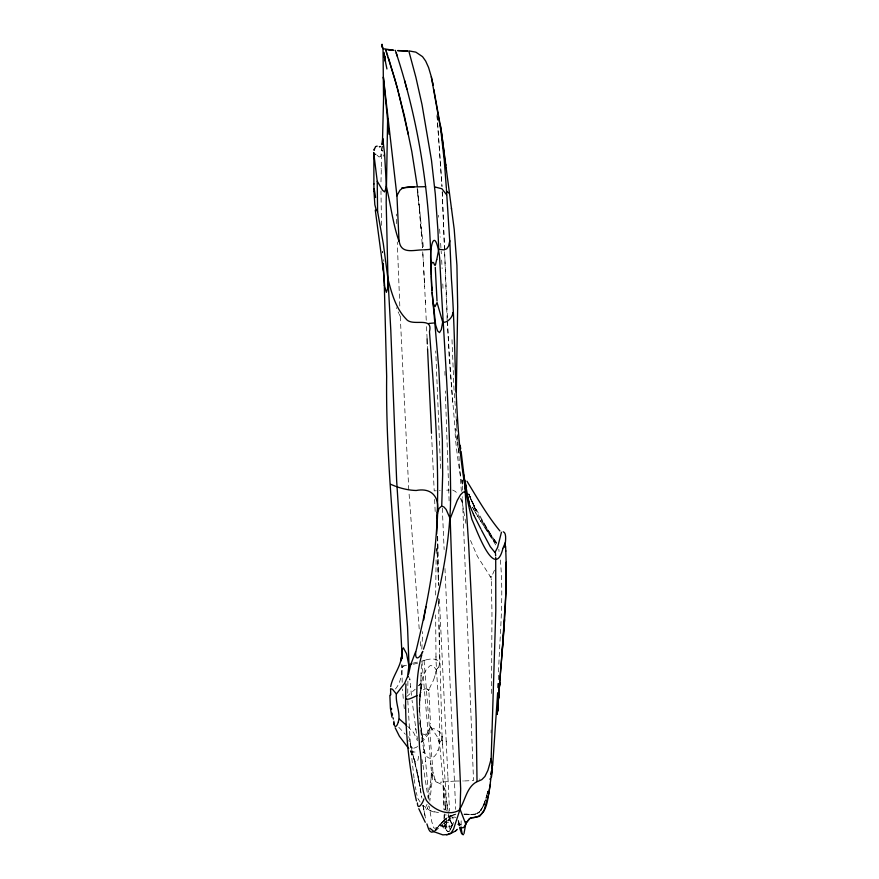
<?xml version="1.0" encoding="UTF-8"?>
<svg xmlns="http://www.w3.org/2000/svg" width="879" height="879" viewBox="0 0 879 879"><rect width="100%" height="100%" fill="white"/><g stroke="black" fill="none" stroke-linecap="round" stroke-linejoin="round"><path stroke-width="0.66" stroke-dasharray="4.39 3.3" d="M402.175 682.302L402.033 664.92M461.09 825.172L461.189 817.558M429.051 799.758L424.183 745.436L421.92 734.426M430.545 726.647L437.335 736.877L439.709 744.832M464.562 780.948L473.539 780.53L462.398 496.767M380.97 181.887L381.761 152.935M435.654 595.061L436.116 558.198M491.548 693.52L491.965 612.432L491.317 580.744M423.722 749.413C427.919 767.015 439.621 754.94 439.533 742.788C440.423 715.154 437.204 687.62 436.017 660.085M445.818 809.79L446.268 797.374L441.961 735.569L439.852 731.998L433.995 728.658L431.842 729.01L429.337 732.493M491.13 729.988L491.075 732.954M436.215 553.352L436.314 548.452M450.015 829.402L448.686 823.14M381.112 169.076L381.134 168.427M421.382 664.491L421.129 673.699M425.963 659.876C437.742 656.778 443.576 662.107 435.841 671.369C435.314 674.775 434.435 678.149 432.951 681.269C432.127 682.741 428.974 689.411 429.556 688.224M421.14 673.292L421.063 675.698M421.81 649.087L422.678 631.594M421.052 676.116L421.074 675.501M421.052 675.907L420.887 680.456M445.708 824.139L445.84 828.765L447.015 831.413M382.068 146.31L381.761 152.935M420.898 680.192L421.14 687.598L419.492 700.53M445.642 825.315L445.686 824.436M432.897 772.575L432.864 771.312M432.809 774.41L432.776 775.256M498.316 679.643C499.217 639.571 504.249 599.225 500.239 559.187M419.481 700.805L419.316 712.254M432.765 775.377L429.842 801.088M431.182 777.706L431.336 770.74M431.864 773.773L431.49 772.916L435.764 781.706L437.676 782.453L441.719 782.101M432.743 775.882L431.886 773.817M407.911 681.181L407.713 696.311M431.457 773.41L431.424 774.157M431.336 775.421L431.292 776.179M418.624 756.226C415.723 777.289 409.911 739.415 408.713 736.646M431.182 777.706L428.458 798.615M382.266 146.244L380.651 156.242M430.798 782.123L430.688 783.222M395.462 688.982C401.132 682.302 401.989 673.105 401.846 664.722M430.512 784.892L430.578 784.332M419.843 696.267C419.437 691.784 426.524 685.235 428.787 691.07M455.915 814.053L450.323 815.954L450.037 819.052L449.685 814.404M437.105 668.82L436.083 669.765L433.589 665.941L430.172 665.623L426.557 669.029L423.359 675.16L420.283 687.202L419.47 711.66M450.29 816.272C453.278 814.91 453.993 822.261 453.026 823.986M430.325 786.584L430.391 786.024M430.183 787.716L430.26 787.155M448.29 820.931L450.004 816.053M438.973 624.958L442.082 737.635L441.961 735.569L442.104 736.822L441.478 740.019L439.456 743.326M419.722 723.043L422.623 738.668C419.646 721.011 418.492 702.684 421.7 684.983L419.371 698.695L419.107 714.88M487.504 792.495L487.812 791.122L487.186 793.803M486.241 797.451L487.724 791.539M420.986 688.213L422.634 681.467M434.984 675.599L434.567 677.072M483.681 805.043L486.889 795.066M485.922 798.561L486.559 796.286M420.228 694.806L420.426 694.157M427.062 804.285L424.096 810.471M483.999 804.252L485.604 799.626C484.439 808.032 478.033 816.8 468.738 814.306M438.017 749.996L437.83 750.545M485.285 800.637L485.626 799.626M451.993 825.634L450.345 829.842L452.443 824.854M428.523 805.845L426.469 809.9L424.315 810.987M445.774 809.537L445.444 805.285M445.499 822.887C445.554 817.855 439.621 823.249 442.566 826.48C445.609 826.721 449.565 827.754 452.158 825.282M494.427 570.196L491.932 576.009L492.262 575.327M484.648 802.527L480.802 810.427L482.099 808.449L483.362 805.79L478.956 812.559L474.44 814.415L479.538 811.932L477.055 813.712L472.089 814.372M429.04 689.444L429.161 689.147M452.454 824.634L451.685 826.403L452.454 824.634L451.696 825.667M430.095 728.021L430.457 727.186L429.963 728.317M449.993 830.391L451.839 825.766M441.269 740.503L439.533 742.788M429.315 729.603L429.787 728.68L425.865 734.064L424.238 734.547L422.667 733.844M491.757 576.338L491.57 576.69M380.574 156.396L379.113 157.011L376.937 155.133M428.897 733.185L424.469 739.371L420.81 742.634L421.821 741.942M419.316 685.06L418.635 685.818L420.799 683.379M428.062 732.119L420.722 742.502M420.711 683.324L419.646 684.675M438.192 667.535L437.182 668.743M442.28 822.096L442.873 821.535M442.95 821.393L447.037 817.657L450.608 815.855M441.478 822.953L435.171 830.117M436.215 828.853L439.335 825.326M434.819 830.523L436.347 828.831M439.445 825.216L440.346 824.205M440.983 823.502L442.17 822.217M441.533 822.898L443.258 821.085M442.533 821.821L442.005 822.403L443.214 821.118M443.302 821.041L443.917 820.393M443.84 820.47L447.774 817.151L450.817 815.888M406.669 696.618L415.229 689.235M402.868 666.315L406.494 665.216M449.378 830.996L448.697 831.501L449.532 830.963M434.764 830.985C442.269 820.953 442.576 828.996 448.268 831.71C449.147 831.347 447.927 831.842 447.664 831.732M417.503 746.183C417.305 747.798 411.548 748.523 413.602 748.282M402.901 666.282L404.153 665.634M435.468 830.985L443.862 823.008L444.126 814.119M447.763 822.217L446.092 823.392L446.686 822.986M446.334 823.227L447.455 831.666M446.455 823.14L445.851 814.13M479.703 779.003L479.385 779.168M449.598 816.206L450.345 815.888M460.453 824.579L459.563 824.59M425.403 660.063L421.854 661.118M450.96 815.668L456.069 814.481M417.679 663.14L413.251 664.304M413.13 663.14L417.437 662.107M424.249 751.974L423.502 752.116L424.359 752.292M455.904 817.371C451.674 815.163 444.17 825.612 443.214 821.59M423.074 752.16L423.623 752.094L422.909 752.182M449.4 489.977L446.697 490.185M463.892 814.174L466.068 814.196M439.467 490.614L440.159 490.581M436.259 490.768L434.204 490.867L431.622 435.984M455.091 781.057L442.917 781.936L444.027 809.702M455.41 781.057L459.31 781.002M463.387 780.97L462.783 780.97M464.145 814.163L468.452 814.295M413.635 751.952L412.152 751.93L417.206 752.116M470.672 814.35L471.77 814.372M470.067 814.339L467.606 814.262M466.211 814.196L467.463 814.262M467.32 814.251L466.353 814.207M446.631 826.919L445.752 826.809M438.522 812.679L430.205 810.702L423.063 805.56L425.546 818.492M452.641 490.064L455.487 491.493L458.146 494.624M434.303 812.108L430.073 810.636L429.776 807.658M445.477 826.743L443.928 826.095M444.708 826.535L446.971 831.336M443.708 825.974L440.192 825.238L435.028 828.37L433.699 827.82L431.765 821.645L429.249 806.428M457.366 824.073L459.256 825.348M412.339 748.084L411.174 747.018L409.9 743.326M427.018 689.004L428.721 690.454M412.251 748.04L411.229 747.106M451.839 823.986L453.026 824.711L451.29 823.008L447.521 814.108M496.602 543.453L491.251 537.64L483.098 525.104M496.086 543.068L495.393 542.486M407.68 726.318L413.591 732.493L417.459 740.799M495.229 542.321L494.701 541.816M490.79 577.184C491.746 578.008 491.075 576.932 490.658 577.053M494.778 541.893L493.998 541.068M398.791 727.296L405.362 734.273M496.613 542.607L490.911 535.267L494.954 540.838L481.472 519.687L490.878 535.091L471.507 501.03L476.319 510.6L469.001 494.437M493.8 540.838L480.527 520.917M489.988 576.305L490.636 577.02L477.418 556.374L470.342 540.036M452.235 824.612L448.993 816.866L450.433 821.502L448.806 815.723L450.048 820.865L448.565 814.295M448.356 813.196L444.741 788.716L441.818 784.475L435.775 781.695L433.237 773.377M431.765 728.779L431.084 727.801M420.107 802L418.338 799.242M430.963 727.614L430.567 727.01M482.461 524.06L478.605 517.731M479.89 519.852L473.638 509.282M477.956 516.665L472.506 507.238L473.056 508.249M421.81 733.317L421.777 732.723L421.876 733.998M418.217 799.022L417.888 798.429M495.668 544.903L476.748 512.171L468.65 493.8M460.376 498.316L462.387 502.744L463.332 509.337M421.766 732.701L419.722 719.242M400.22 316.165L399.176 314.155M410.273 750.611L414.69 760.764L413.229 756.676M451.487 823.326L450.301 820.964M461.134 499.777L461.497 500.558M459.431 825.139L458.179 821.722M398.824 313.429L398.132 311.891M448.334 822.304L448.444 822.557M438.017 738.338L438.324 739.085M408.79 740.492L409.262 741.656M470.177 497.921L476.066 511.226L469.001 494.317M462.035 501.832L462.266 502.436M469.056 494.558L476.242 510.622L469.386 495.251M396.418 307.672L396.759 308.562M469.265 495.492L469.562 496.316M469.342 495.185L471.21 500.228L468.957 494.009M457.058 431.226C451.224 415.657 460.31 480.945 462.332 483.659M446.356 810.954L446.06 810.097M438.797 740.404L439.126 741.426M458.025 820.162L459.684 825.139L459.069 823.425M414.514 760.478L414.053 758.995L418.173 776.673M411.174 747.018L420.041 786.54L416.855 769.784L421.876 798.11M460.937 824.612L460.871 824.03M415.163 762.763L415.58 764.433M407.812 700.64L410.383 743.865M423.722 749.413L421.184 734.415L419.712 717.879M425.436 818.008L423.678 808.944M465.881 523.357L463.332 509.337M416.415 792.495L417.009 795.484M459.201 826.161L458.388 821.513M421.887 759.401L422.755 763.752M383.574 259.679L383.914 261.426M459.277 453.234L458.267 448.125M458.201 447.774L455.256 431.139L449.147 358.16L444.609 251.735M423.052 765.301L428.172 798.484M418.36 777.673L418.723 779.629M417.481 739.239L416.932 736.097M418.898 780.596L421.612 796.506M383.233 154.836L383.464 156.165M415.932 789.913L415.382 786.738M423.019 805.362L423.953 810.702L423.041 805.472M459.245 824.502L459.288 825.161M423.557 808.284L423.096 805.571M416.448 733.284L412.053 700.321M459.091 823.535L458.684 820.777M414.811 783.288L414.251 779.596M415.899 729.922L415.624 728.164M462.574 482.186L462.321 480.308M414.02 778.069L410.207 743.447M459.321 450.619L459.025 448.268M417.613 188.677L423.447 248.274M417.162 188.743L417.668 192.919M447.092 804.461L447.872 810.921M417.613 192.446L417.986 195.72M417.888 194.775L418.096 196.654M411.471 695.311L409.702 677.753M404.307 708.683L403.857 704.617M418.041 196.182L418.953 204.708M418.206 197.599L418.305 198.533M425.502 761.906L425.425 761.159M458.124 440.522L457.695 436.489M418.404 199.478L418.514 200.423M445.477 805.571L439.676 744.491M418.613 201.368L421.887 239.363M410.482 686.356L410.548 686.906M419.151 206.62L419.25 207.576M498.832 549.265L499.052 551.529M462.387 502.744L461.794 496.36M428.941 692.63L430.534 723.988M419.338 208.543L419.975 215.333M438.39 215.245L438.566 217.201M456.904 428.545L453.96 388.507L451.982 339.228M437.083 115.962L441.972 186.183M420.063 216.311L422.447 247.647M445.631 807.34L445.686 807.944M437.006 114.885L441.994 186.645M403.252 698.387L402.527 689.081M461.343 491.306L457.563 435.973M452.63 402.406L447.257 322.692M421.92 660.975L431.062 767.125M420.272 641.648L420.909 649.185M430.765 763.422L430.853 764.532M419.206 628.924L408.867 491.064M409.867 679.83L409.812 679.17M439.588 229.089L440.203 237.165M431.04 766.884L431.139 768.07M452.333 398.923L452.388 399.692M424.074 660.503L432.644 767.422M431.117 767.839L431.347 770.916M382.563 251.812L382.629 252.691M440.643 243.307L441.313 253.712M422.173 243.483L422.59 249.735M491.262 579.931L491.174 578.591M422.722 251.844L423.228 260.338M432.622 767.191L432.831 770.674M422.854 253.954L423.722 268.985M408.79 489.823L400.121 313.605M441.676 260.052L442.126 268.611M423.359 262.491L424.425 282.247M423.843 271.171L424.656 286.741M424.535 284.488L425.425 302.805M442.258 740.25L442.445 744.249M382.673 252.921L382.585 251.306M447.938 777.541L449.521 811.163M425.315 300.475L426.26 320.571M434.611 499.426L435.193 511.776M437.061 551.133L436.94 548.419L438.478 580.689M446.202 741.151L447.96 777.86M439.368 599.159L446.29 742.975M442.225 191.622L444.565 250.57M426.535 326.614L427.106 338.92M427.458 346.414L427.568 348.93M442.247 191.974L444.554 250.361M442.302 508.172L444.137 549.573M444.972 568.493L455.696 809.405M446.038 820.162L446.005 819.492M440.577 468.43L435.731 350.974M447.136 320.033L444.664 253.295M449.103 500.898L445.301 390.968M444.477 825.458L444.609 826.535L444.444 823.348M399.802 306.024L397.275 242.088M442.818 283.928L442.983 288.389M443.445 786.222L444.247 810.042M456.926 420.569L457.036 423.601M396.616 223.662L396.297 214.08M462.167 479.89L462.299 484.955M456.915 419.591L457.08 425.546M457.377 434.633L457.629 442.84M381.53 225.365L380.97 190.996M439.478 654.02L439.676 663.766M462.321 485.933L462.387 490.032M444.334 813.921L444.444 823.502M444.917 371.421L444.983 375.289M439.291 644.637L438.577 598.5M437.742 543.969L438.401 585.491M438.577 598.863L438.676 605.554M437.665 536.695L438.39 585.084M437.654 536.157L437.797 548.254M435.984 656.646L436.017 660.349M435.995 657.173L435.643 614.893M430.545 725.735L430.545 726.296M428.721 690.268L428.941 689.685L428.721 690.268M402 667.568L402.714 666.469L402 667.568M410.987 751.963L412.108 751.93L410.987 751.963M381.958 150.309L382.365 151.045L381.958 150.309M459.904 825.469L459.102 823.634L459.904 825.469M433.05 772.685L433.226 773.311L433.072 772.751"/><path stroke-width="1.32" d="M409.196 670.194L407.537 626.914L400.417 539.277L396.66 480.802L390.792 330.339L387.969 278.984L383.321 243.791L377.618 211.74L375.97 209.092L374.839 204.686L373.993 191.523M398.264 722.077C396.143 729.548 393.32 726.164 393.88 721.219M402.121 658.624C398.264 564.527 385.485 470.836 386.661 376.432L384.321 285.334M465.837 821.491L465.903 822.986M373.993 191.523L373.872 183.777M387.639 118.302L386.178 202.423L387.969 278.984L387.54 288.883L386.408 292.333L384.694 286.576L383.453 271.27M389.858 695.234L390.419 708.287L391.935 717.154M437.324 512.358C439.731 497.36 431.974 487.427 416.185 490.493C409.603 490.317 403.109 488.933 396.901 486.79M395.319 50.323C419.393 122.642 430.677 198.874 431.139 274.995M437.324 512.358L437.248 515.325M382.156 144.024L382.75 138.442L384.595 154.012L386.233 183.217L386.134 187.842L384.584 191.919L382.519 190.216L377.223 181.162L373.685 152.517M377.212 181.393L377.607 211.553M436.665 534.025L437.643 513.182M424.656 645.68C439.698 593.819 451.894 540.014 450.542 485.702C449.707 409.79 443.324 334.119 439.687 258.349M431.139 266.205L431.578 286.576M437.138 518.643C439.28 456.234 434.094 393.847 429.468 331.669C433.457 315.627 412.372 327.23 406.164 319.044C395.726 308.375 391.649 293.103 387.969 278.984M437.182 517.423C435.512 563.153 426.315 608.675 415.624 652.756C415.218 662.513 420.909 656.36 422.733 651.361M373.883 184.063L373.872 154.946M382.156 144.024L382.134 144.617M497.921 687.532L498.118 683.598M497.668 692.74L492.658 765.653M437.643 513.182L438.973 508.48L441.632 506.15L441.785 504.645L442.664 474.462L442.346 439.852L438.786 368.213L432.16 292.597M491.174 758.456L495.8 610.52L495.712 557.451M437.182 517.742L437.335 515.643M401.692 658.789L401.978 650.394L403.362 647.779L406.537 653.69L408.944 665.722L407.526 676.676L404.593 683.401L396.407 694.014L392.473 689.268L390.595 688.707L390.672 694.981M373.806 155.737L373.861 155.034M382.409 144.365L383.552 98.844L383.035 50.026L382.057 44.236L381.772 46.829L383.618 48.784L393.814 50.279M497.206 713.781L499.536 683.159L497.261 713.188C500.656 662.887 507.018 612.663 506.128 562.164L506.106 589.523L502.151 651.46M502.195 651.251L504.568 619.618M502.195 651.009L497.228 714.034M497.184 714.462L499.69 682.609M405.922 684.016C404.483 723.12 407.922 762.686 416.448 800.912M497.261 713.627L499.733 682.576L497.272 713.155M465.892 823.074L470.078 818.338L479.659 816.316L484.021 810.537L488.977 793.045L492.339 767.466M408.241 677.006L408.317 676.248M492.339 768.631L491.8 765.961M436.775 259.536C435.588 262.436 435.676 269.007 433.732 262.909C431.128 259.975 431.062 269.6 431.095 263.733C428.996 250.438 434.061 223.662 439.368 254.998M492.449 768.861L491.471 777.113M433.995 309.727L433.138 303.299L435.061 306.606L437.061 302.541L442.675 322.044L441.302 329.647L439.511 332.614L437.61 330.943L435.654 325.065L434.039 309.979M446.378 188.337L444.225 159.956L440.775 129.795L431.314 76.781L428.6 67.584L425.678 61.069L422.546 56.663L415.833 52.136L408.79 50.883L415.899 77.363L422.008 104.568L431.501 160.385L435.325 194.281L437.918 230.342L438.753 249.262L436.83 259.338M446.433 189.424L449.74 241.044L448.642 245.999L446.719 248.823L443.73 249.845L438.841 249.284M423.777 619.86L424.128 617.047M448.587 833.742L450.861 833.369L453.619 828.93L460.058 809.229L460.673 788.716L455.3 670.699L450.18 518.698L446.125 509.424L443.884 506.941L441.654 506.15M452.696 312.517C453.333 316.726 446.807 323.67 442.719 322.044M400.857 660.942L401.439 656.69M424.194 616.586L425.974 606.598M491.328 771.191L490.954 773.751M408.592 674.083L410.636 664.931L415.141 652.987M490.878 774.256L491.031 773.245M490.449 784.442C487.416 795.594 488.647 815.316 474.352 817.492M490.207 778.574L490.053 779.486M469.254 818.821L465.804 823.623L463.991 833.622M504.964 545.661C505.568 541.453 506.776 532.707 503.238 531.773M390.672 686.609C392.561 676.27 400.066 667.886 401.417 657.36M490.493 761.28L491.185 758.533L492.262 767.631M504.876 546.046L504.579 547.243M490.427 761.577L487.9 770.367L484.922 776.476L481.824 779.618L477.022 781.772L476.176 719.44L473.243 636.088L468.672 544.771L464.343 478.857M422.623 651.68L422.359 652.712M374.377 148.914L374.014 150.309L375.432 146.826M421.821 654.789C412.844 685.148 418.459 717.176 419.547 748.183C422.975 764.972 418.92 784.87 426.436 800.373C433.413 809.812 448.015 816.525 458.937 810.339C465.2 801.494 466.222 787.694 476.407 781.991M465.562 824.458L465.925 823.469L465.101 825.612M450.18 518.698L457.245 500.415L460.475 494.822L463.222 492.097L464.87 492.086L466.903 494.536L469.485 504.096L468.946 502.206M503.063 547.947L505.436 542.222M424.491 646.175L423.48 649.218M502.898 548.463C494.635 581.997 476.198 528.246 471.946 519.544C452.125 441.324 457.454 358.962 451.432 279.072L449.795 240.571M415.602 651.855L415.415 652.328M398.33 721.923C400.846 713.166 395.308 703.156 396.385 694.047M423.898 798.945C423.052 802.538 417.58 811.548 417.393 802.923M464.848 826.161L463.002 827.908L460.904 827.183M405.68 697.783C405.834 701.728 413.866 696.849 416.976 695.63M408.944 665.722L411.833 663.59M463.497 834.698L462.365 834.457M457.311 829.347L456.564 830.117M397.187 195.237L399.978 190.183L402.714 188.029L407.746 186.996L417.371 186.831L411.833 151.649L404.417 115.896L395.111 80.022L385.54 49.499M495.196 552.023L497.613 547.408L501.437 532.256M456.399 830.27L455.696 830.875M455.509 831.029L449.565 834.083M433.391 831.875C429.029 833.808 428.029 826.798 426.908 823.92M374.322 154.44L375.783 154.308M375.772 146.529L377.19 146.112M435.083 322.879L428.853 323.472M469.804 818.481L471.177 817.899M430.644 249.196L429.545 249.438M401.78 187.93L414.02 186.941M434.391 831.875L442.851 834.874L448.389 834.424M446.389 834.786L447.993 834.49M429.49 249.449L423.568 249.856M472.528 817.613L474.21 817.492M417.833 186.831L425.634 186.689M422.524 249.878C413.844 249.944 401.604 254.196 399.352 242.164C392.814 224.233 390.913 205.104 386.342 186.667M397.726 50.553L399.352 50.597M397.758 50.652L399.802 50.707M399.758 50.608L401.901 50.773M400.209 50.718L401.055 50.751M401.439 50.652L402.758 50.806M402.296 50.685L403.615 50.839M393.232 50.29L391.309 50.202M403.153 50.718L404.922 50.905M404.01 50.751L405.351 50.927M405.757 50.839L407.329 51.037M406.197 50.872L407.548 51.059M390.705 50.169L387.958 49.938M434.611 186.897L441.917 188.776L446.521 194.677M494.69 552.166L490.262 546.672L481.494 530.18M395.605 486.329L390.77 484.351M429.864 828.227L434.072 831.633M399.495 719.154L406.516 725.362M446.928 191.38L448.532 192.94M499.92 530.938C487.241 515.654 477.341 498.14 466.98 481.22M495.327 552.023L495.668 555.858M461.596 833.644L459.574 827.589M408.658 748.479L399.363 736.195L395.165 727.757M425.249 822.272L418.789 808.702M480.978 529.191L474.242 515.94M460.981 827.326L462.134 833.699M474.023 515.468L473.385 514.072M473.188 513.611L472.408 511.82M472.034 510.952L471.605 509.908M471.364 509.293L470.704 507.622M470.375 506.754L469.858 505.337M385.551 49.532L385.848 50.345M385.782 50.169L385.991 50.762M386.485 52.169L386.848 53.256M387.276 54.509L387.76 55.937M460.058 809.229L465.573 823.546M396.231 52.982L397.308 56.223M388.287 57.531L388.859 59.3M389.056 59.915L397.264 87.603M463.629 474.528L468.76 501.48M466.54 487.274L466.09 485.746M465.793 484.692L464.584 480.154M404.604 80.571L406.933 89.218M397.583 88.746L398.528 92.262M398.78 93.471L408.285 134.399M383.727 54.026L385.376 60.497L383.585 52.883L385.013 59.508M464.442 479.549L463.683 476.352M393.352 719.088L393.056 717.78M431.314 76.781L433.149 85.186M432.578 82.571L432.732 83.23M433.819 89.405L441.555 132.52M433.105 302.75L431.721 288.686M384.376 56.608L386.936 68.969M390.54 694.377L390.408 693.663M392.484 715.023L392.155 713.177M384.947 58.519L384.453 55.619L385.496 61.86M440.467 125.587L441.423 131.608M385.002 59.135L383.903 52.443M374.168 188.677L375.597 197.511M460.167 445.301L460.717 448.784M456.333 392.045L457.673 306.925L456.926 265.304L454.212 229.331L446.082 167.395M451.432 208.345L451.531 209.048M441.423 131.96L445.84 165.307M441.687 133.443L444.104 153.034M461.09 451.345L464.178 477.165M445.312 161.033L445.444 162.11M445.708 164.23L446.213 168.449M391.573 709.265L391.463 708.276M394.001 724.12L393.902 722.857M375.289 210.081L383.398 271.128M389.001 134.245L383.365 77.022L396.945 195.907M444.334 155.286L444.796 159.857M464.035 475.649L464.09 476.253M373.839 154.506L373.817 154.385M439.423 255.58L439.478 256.163M439.533 256.723L439.643 257.811M373.762 153.715L373.729 153.287M435.281 267.403L437.017 300.992M431.677 287.982L432.007 290.378M431.93 289.268L431.193 276.083M431.787 287.048L431.853 288.158M396.967 196.259L399.044 241.351M383.266 263.689L384.321 285.334M383.42 270.622L383.079 263.162M373.696 152.77L373.685 152.594M427.106 338.92L427.337 343.909M427.568 348.93L431.49 433.259M505.601 546.167L505.821 551.056M505.799 550.891L506.15 562.23M492.064 765.752L491.768 767.982L492.064 765.752M380.2 146.584L379.42 146.672L380.2 146.584"/></g></svg>
